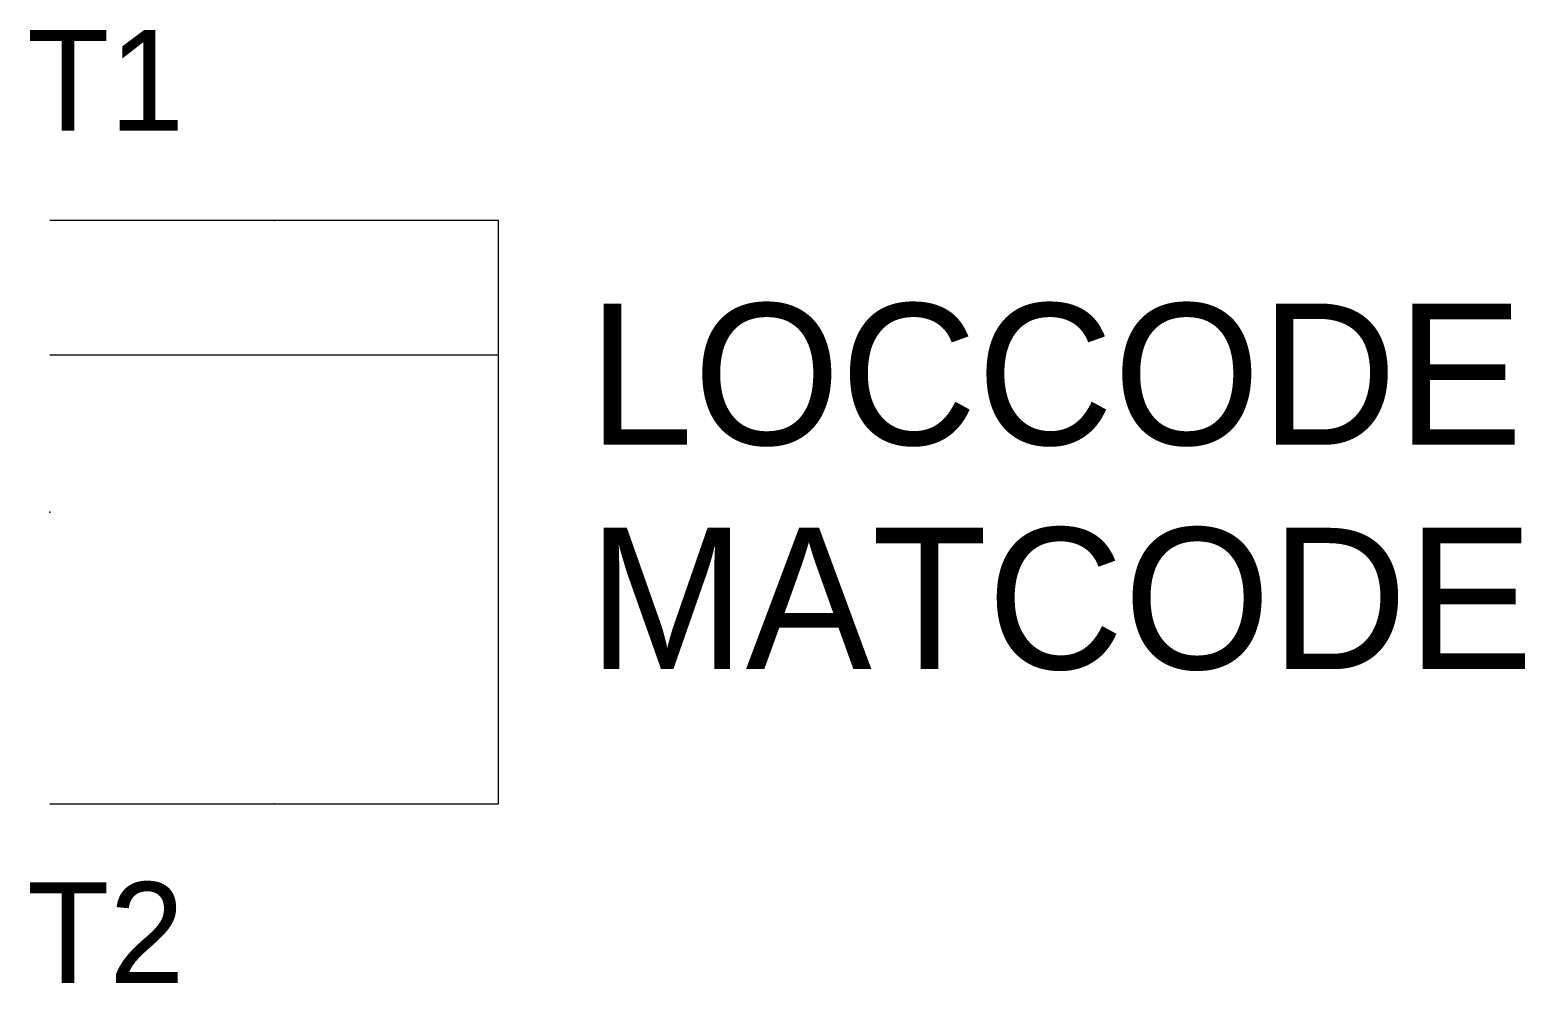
# Model space of a CAD drawing. Extents: x -5.4 to 27.9, y -9 to 12.2.
import ezdxf
from ezdxf.enums import TextEntityAlignment as Align

# ---------------------------------------------------------------- set-up
doc = ezdxf.new("R2010")
doc.units = 0
doc.layers.get('0').update_dxf_attribs({"linetype": 'CONTINUOUS'})
for name, color, linetype in [('A', 7, 'CONTINUOUS'), ('C', 6, 'CONTINUOUS'), ('T2', 1, 'CONTINUOUS')]:
    doc.layers.add(name, color=color, linetype=linetype)

msp = doc.modelspace()

# ---------------------------------------------------------------- linework, layer by layer
at = {"color": 0}
for p, q in [((5, 8), (-5, 8)), ((5, -5), (5, 8)), ((5, 5), (-5, 5)), ((-5, -5), (5, -5))]:
    msp.add_line(p, q, dxfattribs=at)
at = {"layer": 'A', "color": 0}
msp.add_point((-5, 1.5), dxfattribs=at)
at = {"layer": 'C', "color": 0}
for p in [(0, 8), (0, -5)]:
    msp.add_point(p, dxfattribs=at)

# ---------------------------------------------------------------- texts
at = {"color": 0, "linetype": 'CONTINUOUS'}
for tag, p in [('LOCCODE', (7, 3)), ('MATCODE', (7, -2))]:
    msp.add_attdef(tag, p, '', height=3.15, dxfattribs=at)
at = {"layer": 'T2', "color": 0, "linetype": 'CONTINUOUS'}
for tag, p in [('T1', (-2, 10)), ('T2', (-2, -9))]:
    msp.add_attdef(tag, text='', height=2.25, dxfattribs=at).set_placement(p, align=Align.RIGHT)

doc.saveas('drawing.dxf')
